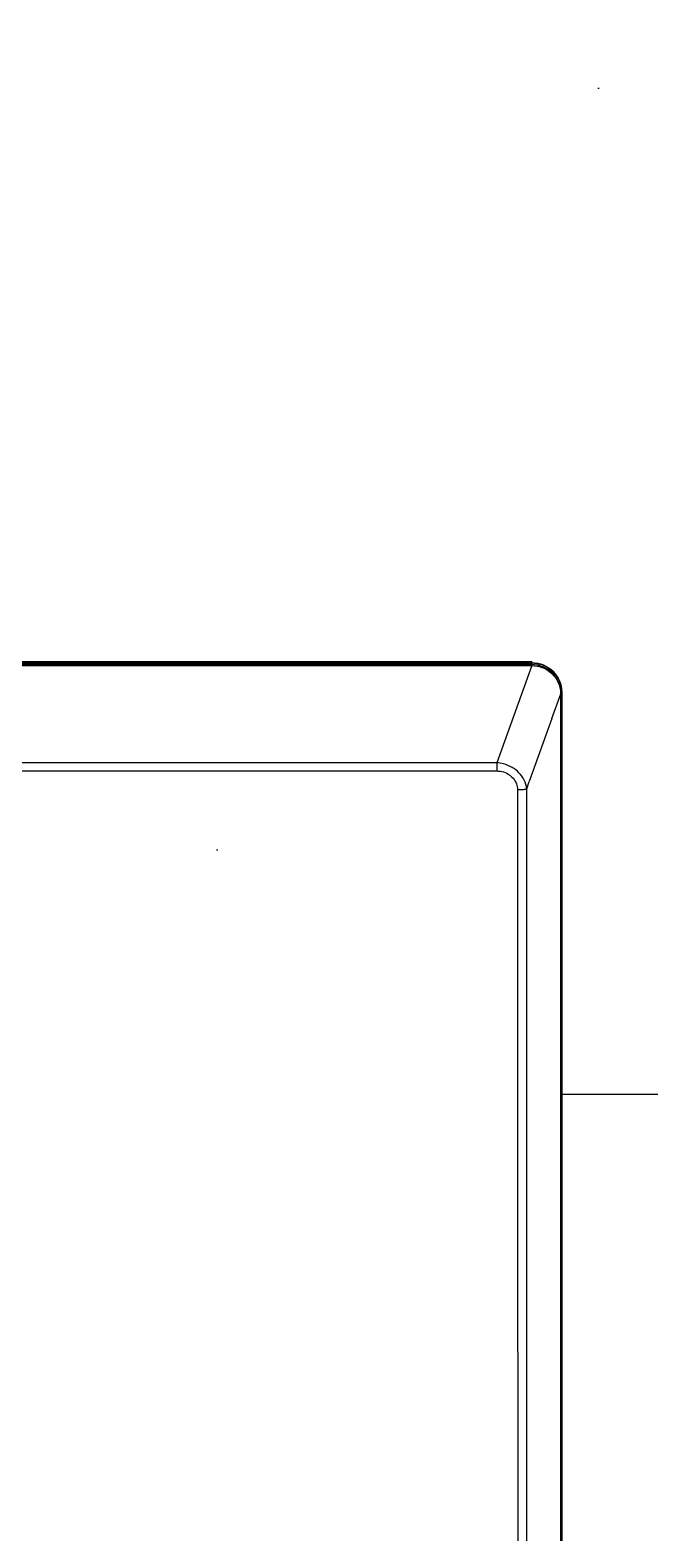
# Model space of a CAD drawing. Header units: millimetres. Extents: x 7294529 to 7346664, y 234399 to 276449.
# Drawn here: x 7336547.1 to 7336611.7, y 254494.5 to 254651.1 of the extents above; entities that cross this region are included whole.
import ezdxf
from ezdxf.xclip import XClip

# ---------------------------------------------------------------- set-up
doc = ezdxf.new("R2010")
doc.units = ezdxf.units.MM
doc.header["$LTSCALE"] = 100
doc.header["$XCLIPFRAME"] = 2
doc.linetypes.add('ST-DASH', pattern=[2.7, 1.5, -1.2])
for name, color, linetype in [('U-59B-EX$0$FUR_욕실', 8, 'Continuous'), ('U-59B-EX$0$HAT', 8, 'Continuous'), ('U-59B-EX$0$S-ELE', 4, 'Continuous'), ('결로방지', 4, 'ST-DASH')]:
    doc.layers.add(name, color=color, linetype=linetype)

# ---------------------------------------------------------------- blocks, each defined once
blk = doc.blocks.new('U-59B-EX$0$대변기')
blk.add_wipeout([(22.25, 172.54), (8.91, 147.75), (6.75, 136.34), (0, 0), (6.75, -136.34), (8.91, -147.75), (22.08, -172.29), (48.75, -190.93), (71.39, -195), (166.78, -195), (163.87, -199.59), (211.56, -201.09), (211.59, -201.6), (211.81, -202.64), (212.51, -203.59), (213.12, -203.98), (214.15, -204.2), (220.75, -204.2), (220.75, -206.36), (211.68, -206.36), (211.16, -206.4), (210.27, -206.68), (209.31, -207.43), (208.75, -208.41), (208.59, -209.09), (208.56, -209.46), (208.57, -265.02), (208.68, -265.02), (208.78, -265.75), (209.15, -266.63), (209.44, -267.04), (210.11, -267.63), (210.66, -267.92), (211.05, -268.03), (211.75, -268.12), (489.29, -268.12), (490.39, -267.86), (490.87, -267.71), (491.45, -267.22), (492.01, -266.5), (492.24, -265.95), (492.34, -265.59), (492.39, -265), (492.39, -209.47), (492.27, -208.62), (492.05, -208.04), (491.65, -207.42), (491.18, -206.97), (490.66, -206.65), (490.05, -206.44), (489.56, -206.38), (489.29, -206.36), (294.65, -206.36), (294.65, -204.2), (299.37, -204.2), (299.93, -204.14), (300.82, -203.77), (301.13, -203.53), (301.57, -203.01), (301.8, -202.57), (301.98, -201.86), (301.98, -201.81), (356.76, -202.11), (409.65, -200.73), (451.07, -197.49), (521.76, -184.13), (558.83, -171.77), (607.51, -146.93), (640.32, -121.72), (666.4, -92.64), (682.86, -64.81), (689.37, -48.84), (694.46, -30.58), (696.68, -17.3), (697.46, -8.65), (697.7, 0.02), (696.02, 21.31), (691.27, 41.8), (683.34, 62.6), (669.05, 87.71), (652.78, 108.07), (630.64, 128.96), (599.08, 150.93), (558.2, 170.85), (516.94, 184.22), (478.6, 192.5), (440.58, 197.36), (409.56, 199.56), (375.33, 200.69), (311.09, 200.7), (281.72, 200.87), (251.35, 200.76), (223.33, 200.38), (188.29, 199.95), (182.4, 198.16), (177.52, 194.77), (79.8, 195), (40.7, 194.57), (37.25, 193.23), (37.25, 185.31)]).dxf.layer = 'U-59B-EX$0$FUR_욕실'
at = {"layer": 'U-59B-EX$0$FUR_욕실'}
for p, q in [((208.56, -209.46, 0), (208.56, -264.92, 0)), ((208.57, -209.46, 0), (208.57, -264.92, 0)), ((208.68, -209.46, 0), (208.68, -265.02, 0)), ((208.73, -209.46, 0), (208.73, -265.02, 0)), ((208.9, -265, 0), (208.9, -209.47, 0)), ((208.99, -209.47, 0), (208.99, -265, 0)), ((219.14, -261.37, 0), (219.14, -209.47, 0)), ((219.98, -209.47, 0), (219.98, -261.37, 0)), ((208.99, -265, 0), (219.14, -261.37, 0)), ((221.83, -264.47, 0), (221.07, -264.74, 0)), ((221.83, -264.47, 0), (221.83, -264.47, 0)), ((208.57, -264.92, 0), (208.56, -264.92, 0)), ((208.57, -264.92, 0), (208.57, -265.02, 0)), ((208.68, -265.02, 0), (208.57, -265.02, 0)), ((208.73, -265.02, 0), (208.9, -265.02, 0)), ((208.9, -265.02, 0), (208.9, -265, 0)), ((214.53, -267.08, 0), (221.07, -264.74, 0)), ((209.58, -267.21, 0), (209.47, -267.21, 0)), ((214.53, -267.08, 0), (211.93, -268.01, 0)), ((211.75, -268.12, 0), (211.65, -268.12, 0)), ((211.88, -268.03, 0), (211.75, -268.07, 0)), ((211.75, -268.07, 0), (489.29, -268.07, 0)), ((211.75, -268.12, 0), (489.29, -268.12, 0)), ((211.88, -268.03, 0), (211.89, -268.01, 0)), ((211.92, -268.03, 0), (211.88, -268.03, 0)), ((211.92, -268.03, 0), (211.93, -268.01, 0))]:
    blk.add_line(p, q, dxfattribs=at)
at = {"layer": 'U-59B-EX$0$FUR_욕실', "elevation": 0, "flags": 128}
for points in [[(219.14, -261.37), (219.23, -261.37), (219.32, -261.37), (219.42, -261.37), (219.53, -261.37), (219.64, -261.37), (219.75, -261.37), (219.87, -261.37), (219.98, -261.37)], [(221.93, -263.52), (339.15, -263.56), (398.71, -263.59), (458.27, -263.62), (488.06, -263.64)], [(208.99, -265), (208.97, -265), (208.96, -265), (208.94, -265), (208.93, -265), (208.92, -265), (208.91, -265), (208.9, -265), (208.9, -265)], [(489.39, -268.03), (380.66, -268.03), (350.65, -268.03), (230.61, -268.03), (211.92, -268.03)], [(211.93, -268.01), (212.54, -268.01), (215, -268.01), (224.83, -268.01), (264.14, -268.01), (342.77, -268), (416.09, -268), (489.41, -267.99)]]:
    blk.add_lwpolyline(points, dxfattribs=at)
at = {"layer": 'U-59B-EX$0$FUR_욕실'}
blk.add_arc((209.01, -262.54, 0), 2.48, 267.5086, 269.6168, dxfattribs=at)
for points, knots in [([(221.83, -264.47, 0), (221.83, -264.47, 0), (221.68, -264.46, 0), (221.23, -264.37, 0), (220.52, -264.01, 0), (219.95, -263.47, 0), (219.51, -262.82, 0), (219.23, -262.16, 0), (219.15, -261.6, 0), (219.14, -261.37, 0), (219.14, -261.37, 0)], [0, 0, 0, 0, 0.000013, 0.107828, 0.327304, 0.532216, 0.62767, 0.849595, 0.999987, 1, 1, 1, 1]), ([(219.98, -261.37, 0), (219.99, -261.54, 0), (220.02, -261.96, 0), (220.23, -262.45, 0), (220.57, -262.91, 0), (221, -263.28, 0), (221.51, -263.49, 0), (221.83, -263.51, 0), (221.93, -263.52, 0)], [0, 0, 0, 0, 0.156119, 0.388644, 0.488121, 0.696829, 0.906124, 1, 1, 1, 1]), ([(221.93, -263.52, 0), (221.93, -263.62, 0), (221.93, -263.83, 0), (221.91, -264.12, 0), (221.87, -264.35, 0), (221.84, -264.43, 0), (221.83, -264.47, 0)], [0, 0, 0, 0, 0.25, 0.5, 0.75, 1, 1, 1, 1]), ([(487.98, -264.53, 0), (487.32, -264.53, 0), (484.02, -264.53, 0), (470.18, -264.52, 0), (414.82, -264.51, 0), (329.4, -264.49, 0), (254.52, -264.48, 0), (221.83, -264.47, 0), (221.83, -264.47, 0)], [0, 0, 0, 0, 0.007429, 0.037145, 0.15601, 0.631471, 1, 1, 1, 1, 1]), ([(208.68, -265.02, 0), (208.72, -265.43, 0), (208.81, -266.25, 0), (209.32, -266.89, 0), (209.58, -267.21, 0)], [0, 0, 0, 0, 0.499999, 1, 1, 1, 1]), ([(208.73, -265.02, 0), (208.77, -265.37, 0), (208.83, -266.05, 0), (209.36, -266.97, 0), (210.12, -267.66, 0), (210.97, -268.02, 0), (211.53, -268.06, 0), (211.75, -268.07, 0)], [0, 0, 0, 0, 0.215081, 0.429771, 0.644427, 0.859107, 1, 1, 1, 1]), ([(211.88, -268.03, 0), (211.88, -268.03, 0), (211.77, -268.03, 0), (211.33, -268, 0), (210.56, -267.78, 0), (209.96, -267.35, 0), (209.44, -266.8, 0), (209.03, -266.11, 0), (208.9, -265.38, 0), (208.9, -265.02, 0), (208.9, -265.02, 0)], [0, 0, 0, 0, 0.000013, 0.071612, 0.285836, 0.500053, 0.54032, 0.770601, 0.999987, 1, 1, 1, 1]), ([(208.99, -265, 0), (208.99, -265, 0), (208.99, -265.01, 0), (208.99, -265.02, 0), (208.99, -265.03, 0)], [0, 0, 0, 0, 0.0021313, 1, 1, 1, 1]), ([(208.99, -265.03, 0), (209.03, -265.38, 0), (209.11, -266.08, 0), (209.52, -266.75, 0), (210.02, -267.3, 0), (210.6, -267.73, 0), (211.35, -267.98, 0), (211.78, -268, 0), (211.89, -268.01, 0)], [0, 0, 0, 0, 0.228195, 0.457176, 0.497266, 0.711344, 0.927279, 1, 1, 1, 1]), ([(209.58, -267.21, 0), (209.89, -267.47, 0), (210.53, -267.99, 0), (211.35, -268.08, 0), (211.75, -268.12, 0)], [0, 0, 0, 0, 0.500005, 1, 1, 1, 1]), ([(211.89, -268.01, 0), (211.89, -268.01, 0), (211.9, -268.01, 0), (211.92, -268.01, 0), (211.93, -268.01, 0), (211.93, -268.01, 0)], [0, 0, 0, 0, 0.00074, 0.998334, 1, 1, 1, 1])]:
    blk.add_open_spline(points, degree=3, knots=knots, dxfattribs=at)
blk = doc.blocks.new('U-59B-EX$0$A$Ce93e390f')
at = {"layer": 'U-59B-EX$0$HAT'}
h = blk.add_hatch(dxfattribs=at)
h.set_pattern_fill('_USER', color=256, scale=300, angle=180, double=1, pattern_type=0)
h.set_pattern_definition([(180, (1340, -8e-07), (-4e-14, -300), []), (270, (1340, -8e-07), (300, -6e-14), [])])
h.paths.add_polyline_path([(1340, 1350), (0, 1350), (0, 0), (1340, 0)])
at = {"layer": 'U-59B-EX$0$FUR_욕실', "xscale": -1}
blk.add_blockref('U-59B-EX$0$대변기', (1469.49, 399.99), dxfattribs=at)
blk = doc.blocks.new('U-59B-EX$0$S-CEN')
at = {"layer": 'U-59B-EX$0$S-ELE'}
h = blk.add_hatch(dxfattribs=at)
h.set_pattern_fill('DOTS', color=256, scale=50, angle=-90)
h.set_pattern_definition([(270, (4455, 9232.5), (79.375, -39.6875), [0, -79.375])])
h.paths.add_polyline_path([(-2065, 7065), (-2065, 4895), (-3635, 4895), (-3635, 7065)])
blk = doc.blocks.new('U-59B-EX', base_point=(0, 0))
at = {"layer": 'U-59B-EX$0$FUR_욕실', "xscale": -1}
blk.add_blockref('U-59B-EX$0$A$Ce93e390f', (-2315, -3935), dxfattribs=at)
at = {"layer": 'U-59B-EX$0$S-ELE', "xscale": -1}
blk.add_blockref('U-59B-EX$0$S-CEN', (-5915, -8865), dxfattribs=at)

msp = doc.modelspace()

# ---------------------------------------------------------------- block references
ref = msp.add_blockref('U-59B-EX', (7332799.36, 251009.38), dxfattribs=dict(xscale=-1, rotation=90))
XClip(ref).set_block_clipping_path([(-200.0000000025, 18.6626555426), (-199.9999999993, -1902.3864105549), (-2065.0000000006, -1902.3864105558), (-2065.0000000006, -980.0000000009), (-5945.0000000005, -980.0000000009), (-5945.0000000005, -9365), (8309.9999999995, -9365), (8309.9999999995, 1.3373444583)])

# ---------------------------------------------------------------- next in the draw order: linework, layer by layer
at = {"layer": '결로방지'}
msp.add_lwpolyline([(7339514.36, 247399.38), (7339514.36, 247734.38), (7340964.36, 247734.38), (7340964.36, 256494.38), (7338429.36, 256494.38), (7338429.36, 254624.38), (7334284.36, 254624.38), (7334284.36, 253524.38), (7335539.36, 253524.38), (7335539.36, 250504.38), (7332924.36, 250504.38)], dxfattribs=at)

doc.saveas('drawing.dxf')
